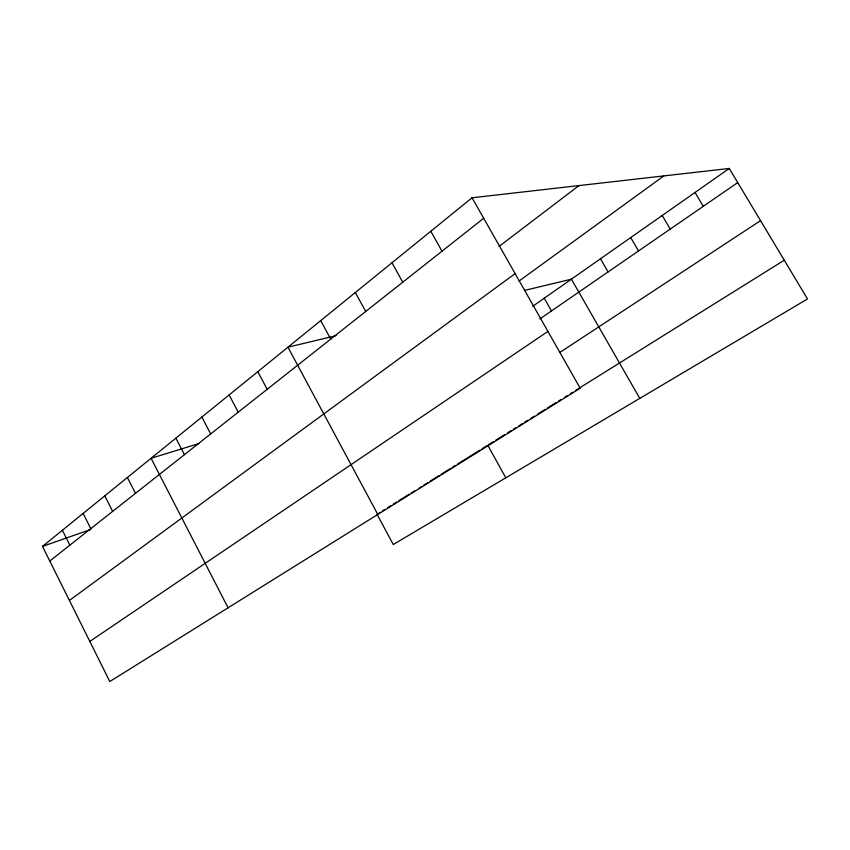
<?xml version="1.0" encoding="UTF-8"?>
<svg xmlns="http://www.w3.org/2000/svg" width="850" height="850" viewBox="0 0 850 850"><rect width="100%" height="100%" fill="white"/><g stroke="black" fill="none" stroke-linecap="round" stroke-linejoin="round"><path stroke-width="1.27" d="M472.058 197.774L580.199 388.237L109.799 681.541L42.5 546.401L472.058 197.774L729.258 168.459L807.5 298.956L393.263 544.521L377.039 514.314L380.311 512.274M49.789 561.032L483.692 218.259M499.003 246.468L578.988 185.587M69.413 600.44L515.132 273.626M519.095 281.01L663.871 175.907M532.716 306.308L729.258 168.459M539.878 318.931L737.726 182.58M89.824 641.421L547.931 331.415M560.235 352.197L760.548 220.639M382.489 510.914L384.668 509.554M387.94 507.514L391.212 505.474M393.391 504.114L396.652 502.074M398.873 500.692L408.999 494.371M411.251 492.968L414.63 490.864M419.135 488.049L421.345 486.668M423.555 485.286L427.975 482.534M430.185 481.153L439.036 475.639M441.246 474.257L449.947 468.817M452.126 467.457L455.398 465.428M457.576 464.068L479.868 450.149M482.131 448.747L486.636 445.931M488.867 444.539L493.319 441.756M495.55 440.364L504.454 434.807M507.79 432.724L511.137 430.642M513.347 429.261L515.557 427.879M518.861 425.818L522.176 423.757M524.376 422.376L527.691 420.314M530.995 418.243L534.31 416.181M537.614 414.12L545.286 409.328M547.474 407.968L556.24 402.496M558.439 401.126L560.628 399.755M565.006 397.024L567.184 395.664M570.456 393.624L572.645 392.264M575.918 390.214L784.274 260.206M42.5 546.401L90.865 529.433M198.9 443.572L151.077 458.277L228.087 607.793M336.026 335.665L287.948 347.204L377.793 514.441M524.609 290.413L571.402 279.183L639.795 398.374M695.034 192.461L703.269 206.327M662.214 215.486L670.236 229.096M630.721 237.575L638.531 250.941M600.472 258.793L608.079 271.926M544.234 298.233L551.469 310.941M430.812 231.253L441.989 251.207M391.967 262.777L402.741 282.211M487.762 445.23L505.793 477.806M355.321 292.517L365.712 311.461M320.705 320.609L330.735 339.097M257.794 371.673L267.176 389.3M229.128 394.931L238.223 412.165M201.854 417.074L210.673 433.936M175.865 438.164L184.429 454.665M127.404 477.498L135.501 493.319M104.773 495.858L112.646 511.371M83.119 513.432L90.791 528.636M62.379 530.262L69.849 545.179"/></g></svg>
